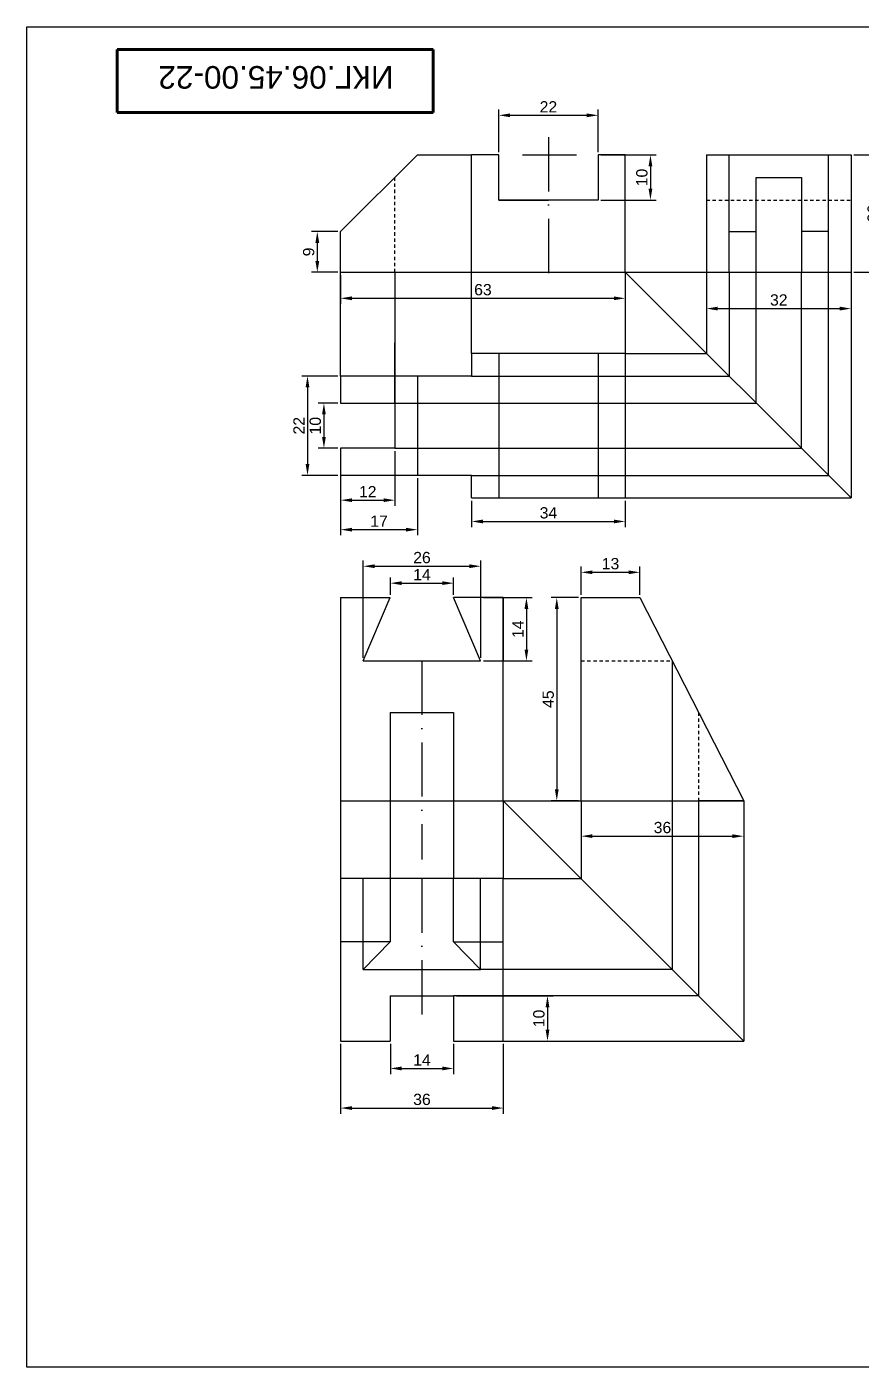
# Model space of a CAD drawing. Header units: millimetres. Extents: x 3980 to 4400, y 1956 to 2253.
# Drawn here: x 3980.2 to 4164.9, y 1956.5 to 2253.5 of the extents above; entities that cross this region are included whole.
import ezdxf
from ezdxf.enums import TextEntityAlignment as Align

# ---------------------------------------------------------------- set-up
doc = ezdxf.new("R2010")
doc.units = ezdxf.units.MM
doc.linetypes.add('ACAD_ISO10W100', pattern=[18, 12, -3, 0, -3])
doc.linetypes.add('JIS_02_0.7', pattern=[1.35, 0.75, -0.6])
doc.layers.add('контур', color=7, linetype='Continuous', lineweight=30)
for name, color, linetype in [('оси', 210, 'ACAD_ISO10W100'), ('проекционные', 50, 'Continuous'), ('размеры', 70, 'Continuous'), ('штриховые', 7, 'JIS_02_0.7')]:
    doc.layers.add(name, color=color, linetype=linetype)
doc.styles.add('GOST-2.304_Type-B', font='GOST Common.ttf')
doc.styles.get("Standard").update_dxf_attribs({"font": 'arial.ttf'})
doc.dimstyles.new('ISO-25', dxfattribs={"dimtxt": 2.5, "dimasz": 2.5, "dimexe": 1.25, "dimexo": 0.625, "dimtad": 1, "dimtxsty": 'Standard', "dimcen": 2.5, "dimadec": 0, "dimazin": 0, "dimtfac": 1, "dimtmove": 0, "dimatfit": 3, "dimfxl": 1, "dimarcsym": 0})

# ---------------------------------------------------------------- blocks, each defined once
blk = doc.blocks.new('*D3')
at = {"layer": 'Defpoints', "color": 0, "transparency": 16777216}
for p in [(4049.66, 2208.1), (4044.49, 2199.1), (4049.66, 2199.1)]:
    blk.add_point(p, dxfattribs=at)
at = {"layer": 'размеры', "color": 0, "lineweight": -2, "transparency": 16777216}
for p, q in [((4049.03, 2208.1), (4043.24, 2208.1)), ((4044.49, 2205.6), (4044.49, 2201.6)), ((4049.03, 2199.1), (4043.24, 2199.1))]:
    blk.add_line(p, q, dxfattribs=at)
at = {"layer": 'размеры', "color": 0, "transparency": 16777216}
for points in [[(4044.07, 2205.6), (4044.91, 2205.6), (4044.49, 2208.1)], [(4044.07, 2201.6), (4044.91, 2201.6), (4044.49, 2199.1)]]:
    blk.add_solid(points, dxfattribs=at)
at = {"layer": 'размеры', "color": 0, "transparency": 16777216, "insert": (4042.59, 2203.6), "char_height": 2.5, "attachment_point": 5, "rotation": 90}
blk.add_mtext('9', dxfattribs=at)
blk = doc.blocks.new('*D4')
at = {"layer": 'Defpoints', "color": 0, "transparency": 16777216}
for p in [(4049.66, 2199.1), (4112.66, 2199.1), (4112.66, 2193.33)]:
    blk.add_point(p, dxfattribs=at)
at = {"layer": 'размеры', "color": 0, "lineweight": -2, "transparency": 16777216}
for p, q in [((4049.66, 2198.48), (4049.66, 2192.08)), ((4112.66, 2198.48), (4112.66, 2192.08)), ((4052.16, 2193.33), (4110.16, 2193.33))]:
    blk.add_line(p, q, dxfattribs=at)
at = {"layer": 'размеры', "color": 0, "transparency": 16777216}
for points in [[(4052.16, 2193.75), (4052.16, 2192.91), (4049.66, 2193.33)], [(4110.16, 2193.75), (4110.16, 2192.91), (4112.66, 2193.33)]]:
    blk.add_solid(points, dxfattribs=at)
at = {"layer": 'размеры', "color": 0, "transparency": 16777216, "insert": (4081.16, 2195.23), "char_height": 2.5, "attachment_point": 5}
blk.add_mtext('63', dxfattribs=at)
blk = doc.blocks.new('*D5')
at = {"layer": 'Defpoints', "color": 0, "transparency": 16777216}
for p in [(4106.66, 2233.88), (4084.66, 2225.1), (4106.66, 2225.1)]:
    blk.add_point(p, dxfattribs=at)
at = {"layer": 'размеры', "color": 0, "lineweight": -2, "transparency": 16777216}
for p, q in [((4084.66, 2225.73), (4084.66, 2235.13)), ((4087.16, 2233.88), (4104.16, 2233.88)), ((4106.66, 2225.73), (4106.66, 2235.13))]:
    blk.add_line(p, q, dxfattribs=at)
at = {"layer": 'размеры', "color": 0, "transparency": 16777216}
for points in [[(4087.16, 2234.29), (4087.16, 2233.46), (4084.66, 2233.88)], [(4104.16, 2234.29), (4104.16, 2233.46), (4106.66, 2233.88)]]:
    blk.add_solid(points, dxfattribs=at)
at = {"layer": 'размеры', "color": 0, "transparency": 16777216, "insert": (4095.66, 2235.76), "char_height": 2.5, "attachment_point": 5}
blk.add_mtext('22', dxfattribs=at)
blk = doc.blocks.new('*D6')
at = {"layer": 'Defpoints', "color": 0, "transparency": 16777216}
for p in [(4106.66, 2225.1), (4106.66, 2215.1), (4118.25, 2215.1)]:
    blk.add_point(p, dxfattribs=at)
at = {"layer": 'размеры', "color": 0, "lineweight": -2, "transparency": 16777216}
for p, q in [((4107.28, 2225.1), (4119.5, 2225.1)), ((4118.25, 2222.6), (4118.25, 2217.6)), ((4107.28, 2215.1), (4119.5, 2215.1))]:
    blk.add_line(p, q, dxfattribs=at)
at = {"layer": 'размеры', "color": 0, "transparency": 16777216}
for points in [[(4117.83, 2222.6), (4118.66, 2222.6), (4118.25, 2225.1)], [(4117.83, 2217.6), (4118.66, 2217.6), (4118.25, 2215.1)]]:
    blk.add_solid(points, dxfattribs=at)
at = {"layer": 'размеры', "color": 0, "transparency": 16777216, "insert": (4116.35, 2220.1), "char_height": 2.5, "attachment_point": 5, "rotation": 90}
blk.add_mtext('10', dxfattribs=at)
blk = doc.blocks.new('*D7')
at = {"layer": 'Defpoints', "color": 0, "transparency": 16777216}
for p in [(4162.66, 2225.1), (4162.66, 2199.1), (4169.47, 2199.1)]:
    blk.add_point(p, dxfattribs=at)
at = {"layer": 'размеры', "color": 0, "lineweight": -2, "transparency": 16777216}
for p, q in [((4163.28, 2225.1), (4170.72, 2225.1)), ((4169.47, 2222.6), (4169.47, 2201.6)), ((4163.28, 2199.1), (4170.72, 2199.1))]:
    blk.add_line(p, q, dxfattribs=at)
at = {"layer": 'размеры', "color": 0, "transparency": 16777216}
for points in [[(4169.06, 2222.6), (4169.89, 2222.6), (4169.47, 2225.1)], [(4169.06, 2201.6), (4169.89, 2201.6), (4169.47, 2199.1)]]:
    blk.add_solid(points, dxfattribs=at)
at = {"layer": 'размеры', "color": 0, "transparency": 16777216, "insert": (4167.57, 2212.1), "char_height": 2.5, "attachment_point": 5, "rotation": 90}
blk.add_mtext('26', dxfattribs=at)
blk = doc.blocks.new('*D8')
at = {"layer": 'Defpoints', "color": 0, "transparency": 16777216}
for p in [(4130.66, 2199.1), (4162.66, 2199.1), (4162.66, 2191.05)]:
    blk.add_point(p, dxfattribs=at)
at = {"layer": 'размеры', "color": 0, "lineweight": -2, "transparency": 16777216}
for p, q in [((4130.66, 2198.48), (4130.66, 2189.8)), ((4162.66, 2198.48), (4162.66, 2189.8)), ((4133.16, 2191.05), (4160.16, 2191.05))]:
    blk.add_line(p, q, dxfattribs=at)
at = {"layer": 'размеры', "color": 0, "transparency": 16777216}
for points in [[(4133.16, 2191.47), (4133.16, 2190.63), (4130.66, 2191.05)], [(4160.16, 2191.47), (4160.16, 2190.63), (4162.66, 2191.05)]]:
    blk.add_solid(points, dxfattribs=at)
at = {"layer": 'размеры', "color": 0, "transparency": 16777216, "insert": (4146.66, 2192.95), "char_height": 2.5, "attachment_point": 5}
blk.add_mtext('32', dxfattribs=at)
blk = doc.blocks.new('*D9')
at = {"layer": 'Defpoints', "color": 0, "transparency": 16777216}
for p in [(4049.66, 2170.1), (4045.95, 2160.1), (4049.66, 2160.1)]:
    blk.add_point(p, dxfattribs=at)
at = {"layer": 'размеры', "color": 0, "lineweight": -2, "transparency": 16777216}
for p, q in [((4049.03, 2170.1), (4044.7, 2170.1)), ((4045.95, 2167.6), (4045.95, 2162.6)), ((4049.03, 2160.1), (4044.7, 2160.1))]:
    blk.add_line(p, q, dxfattribs=at)
at = {"layer": 'размеры', "color": 0, "transparency": 16777216}
for points in [[(4045.54, 2167.6), (4046.37, 2167.6), (4045.95, 2170.1)], [(4045.54, 2162.6), (4046.37, 2162.6), (4045.95, 2160.1)]]:
    blk.add_solid(points, dxfattribs=at)
at = {"layer": 'размеры', "color": 0, "transparency": 16777216, "insert": (4044.05, 2165.1), "char_height": 2.5, "attachment_point": 5, "rotation": 90}
blk.add_mtext('10', dxfattribs=at)
blk = doc.blocks.new('*D10')
at = {"layer": 'Defpoints', "color": 0, "transparency": 16777216}
for p in [(4049.66, 2176.1), (4042.32, 2154.1), (4049.66, 2154.1)]:
    blk.add_point(p, dxfattribs=at)
at = {"layer": 'размеры', "color": 0, "lineweight": -2, "transparency": 16777216}
for p, q in [((4049.03, 2176.1), (4041.07, 2176.1)), ((4042.32, 2173.6), (4042.32, 2156.6)), ((4049.03, 2154.1), (4041.07, 2154.1))]:
    blk.add_line(p, q, dxfattribs=at)
at = {"layer": 'размеры', "color": 0, "transparency": 16777216}
for points in [[(4041.9, 2173.6), (4042.74, 2173.6), (4042.32, 2176.1)], [(4041.9, 2156.6), (4042.74, 2156.6), (4042.32, 2154.1)]]:
    blk.add_solid(points, dxfattribs=at)
at = {"layer": 'размеры', "color": 0, "transparency": 16777216, "insert": (4040.44, 2165.1), "char_height": 2.5, "attachment_point": 5, "rotation": 90}
blk.add_mtext('22', dxfattribs=at)
blk = doc.blocks.new('*D11')
at = {"layer": 'Defpoints', "color": 0, "transparency": 16777216}
for p in [(4049.66, 2160.1), (4061.66, 2160.1), (4061.66, 2148.6)]:
    blk.add_point(p, dxfattribs=at)
at = {"layer": 'размеры', "color": 0, "lineweight": -2, "transparency": 16777216}
for p, q in [((4049.66, 2159.48), (4049.66, 2147.35)), ((4061.66, 2159.48), (4061.66, 2147.35)), ((4052.16, 2148.6), (4059.16, 2148.6))]:
    blk.add_line(p, q, dxfattribs=at)
at = {"layer": 'размеры', "color": 0, "transparency": 16777216}
for points in [[(4052.16, 2149.01), (4052.16, 2148.18), (4049.66, 2148.6)], [(4059.16, 2149.01), (4059.16, 2148.18), (4061.66, 2148.6)]]:
    blk.add_solid(points, dxfattribs=at)
at = {"layer": 'размеры', "color": 0, "transparency": 16777216, "insert": (4055.66, 2150.48), "char_height": 2.5, "attachment_point": 5}
blk.add_mtext('12', dxfattribs=at)
blk = doc.blocks.new('*D12')
at = {"layer": 'Defpoints', "color": 0, "transparency": 16777216}
for p in [(4049.66, 2154.1), (4066.66, 2154.1), (4066.66, 2142.07)]:
    blk.add_point(p, dxfattribs=at)
at = {"layer": 'размеры', "color": 0, "lineweight": -2, "transparency": 16777216}
for p, q in [((4049.66, 2153.48), (4049.66, 2140.82)), ((4066.66, 2153.48), (4066.66, 2140.82)), ((4052.16, 2142.07), (4064.16, 2142.07))]:
    blk.add_line(p, q, dxfattribs=at)
at = {"layer": 'размеры', "color": 0, "transparency": 16777216}
for points in [[(4052.16, 2142.48), (4052.16, 2141.65), (4049.66, 2142.07)], [(4064.16, 2142.48), (4064.16, 2141.65), (4066.66, 2142.07)]]:
    blk.add_solid(points, dxfattribs=at)
at = {"layer": 'размеры', "color": 0, "transparency": 16777216, "insert": (4058.16, 2143.95), "char_height": 2.5, "attachment_point": 5}
blk.add_mtext('17', dxfattribs=at)
blk = doc.blocks.new('*D13')
at = {"layer": 'Defpoints', "color": 0, "transparency": 16777216}
for p in [(4078.66, 2149.1), (4112.66, 2149.1), (4112.66, 2143.88)]:
    blk.add_point(p, dxfattribs=at)
at = {"layer": 'размеры', "color": 0, "lineweight": -2, "transparency": 16777216}
for p, q in [((4078.66, 2148.48), (4078.66, 2142.63)), ((4112.66, 2148.48), (4112.66, 2142.63)), ((4081.16, 2143.88), (4110.16, 2143.88))]:
    blk.add_line(p, q, dxfattribs=at)
at = {"layer": 'размеры', "color": 0, "transparency": 16777216}
for points in [[(4081.16, 2144.3), (4081.16, 2143.46), (4078.66, 2143.88)], [(4110.16, 2144.3), (4110.16, 2143.46), (4112.66, 2143.88)]]:
    blk.add_solid(points, dxfattribs=at)
at = {"layer": 'размеры', "color": 0, "transparency": 16777216, "insert": (4095.66, 2145.78), "char_height": 2.5, "attachment_point": 5}
blk.add_mtext('34', dxfattribs=at)
blk = doc.blocks.new('*D21')
at = {"layer": 'Defpoints', "color": 0, "transparency": 16777216}
for p in [(4080.66, 2133.96), (4054.66, 2113.01), (4080.66, 2113.01)]:
    blk.add_point(p, dxfattribs=at)
at = {"layer": 'размеры', "color": 0, "lineweight": -2, "transparency": 16777216}
for p, q in [((4054.66, 2113.64), (4054.66, 2135.21)), ((4057.16, 2133.96), (4078.16, 2133.96)), ((4080.66, 2113.64), (4080.66, 2135.21))]:
    blk.add_line(p, q, dxfattribs=at)
at = {"layer": 'размеры', "color": 0, "transparency": 16777216}
for points in [[(4057.16, 2134.38), (4057.16, 2133.55), (4054.66, 2133.96)], [(4078.16, 2134.38), (4078.16, 2133.55), (4080.66, 2133.96)]]:
    blk.add_solid(points, dxfattribs=at)
at = {"layer": 'размеры', "color": 0, "transparency": 16777216, "insert": (4067.66, 2135.87), "char_height": 2.5, "attachment_point": 5}
blk.add_mtext('26', dxfattribs=at)
blk = doc.blocks.new('*D22')
at = {"layer": 'Defpoints', "color": 0, "transparency": 16777216}
for p in [(4074.66, 2130.21), (4060.66, 2127.01), (4074.66, 2127.01)]:
    blk.add_point(p, dxfattribs=at)
at = {"layer": 'размеры', "color": 0, "lineweight": -2, "transparency": 16777216}
for p, q in [((4060.66, 2127.64), (4060.66, 2131.46)), ((4063.16, 2130.21), (4072.16, 2130.21)), ((4074.66, 2127.64), (4074.66, 2131.46))]:
    blk.add_line(p, q, dxfattribs=at)
at = {"layer": 'размеры', "color": 0, "transparency": 16777216}
for points in [[(4063.16, 2130.63), (4063.16, 2129.8), (4060.66, 2130.21)], [(4072.16, 2130.63), (4072.16, 2129.8), (4074.66, 2130.21)]]:
    blk.add_solid(points, dxfattribs=at)
at = {"layer": 'размеры', "color": 0, "transparency": 16777216, "insert": (4067.66, 2132.09), "char_height": 2.5, "attachment_point": 5}
blk.add_mtext('14', dxfattribs=at)
blk = doc.blocks.new('*D23')
at = {"layer": 'Defpoints', "color": 0, "transparency": 16777216}
for p in [(4080.66, 2127.01), (4080.66, 2113.01), (4090.79, 2113.01)]:
    blk.add_point(p, dxfattribs=at)
at = {"layer": 'размеры', "color": 0, "lineweight": -2, "transparency": 16777216}
for p, q in [((4081.28, 2127.01), (4092.04, 2127.01)), ((4090.79, 2124.51), (4090.79, 2115.51)), ((4081.28, 2113.01), (4092.04, 2113.01))]:
    blk.add_line(p, q, dxfattribs=at)
at = {"layer": 'размеры', "color": 0, "transparency": 16777216}
for points in [[(4090.37, 2124.51), (4091.21, 2124.51), (4090.79, 2127.01)], [(4090.37, 2115.51), (4091.21, 2115.51), (4090.79, 2113.01)]]:
    blk.add_solid(points, dxfattribs=at)
at = {"layer": 'размеры', "color": 0, "transparency": 16777216, "insert": (4088.91, 2120.01), "char_height": 2.5, "attachment_point": 5, "rotation": 90}
blk.add_mtext('14', dxfattribs=at)
blk = doc.blocks.new('*D24')
at = {"layer": 'Defpoints', "color": 0, "transparency": 16777216}
for p in [(4115.91, 2132.62), (4102.91, 2127.01), (4115.91, 2127.01)]:
    blk.add_point(p, dxfattribs=at)
at = {"layer": 'размеры', "color": 0, "lineweight": -2, "transparency": 16777216}
for p, q in [((4102.91, 2127.64), (4102.91, 2133.87)), ((4105.41, 2132.62), (4113.41, 2132.62)), ((4115.91, 2127.64), (4115.91, 2133.87))]:
    blk.add_line(p, q, dxfattribs=at)
at = {"layer": 'размеры', "color": 0, "transparency": 16777216}
for points in [[(4105.41, 2133.03), (4105.41, 2132.2), (4102.91, 2132.62)], [(4113.41, 2133.03), (4113.41, 2132.2), (4115.91, 2132.62)]]:
    blk.add_solid(points, dxfattribs=at)
at = {"layer": 'размеры', "color": 0, "transparency": 16777216, "insert": (4109.41, 2134.52), "char_height": 2.5, "attachment_point": 5}
blk.add_mtext('13', dxfattribs=at)
blk = doc.blocks.new('*D25')
at = {"layer": 'Defpoints', "color": 0, "transparency": 16777216}
for p in [(4102.91, 2082.01), (4138.91, 2082.01), (4138.91, 2074.15)]:
    blk.add_point(p, dxfattribs=at)
at = {"layer": 'размеры', "color": 0, "lineweight": -2, "transparency": 16777216}
for p, q in [((4102.91, 2081.39), (4102.91, 2072.9)), ((4138.91, 2081.39), (4138.91, 2072.9)), ((4105.41, 2074.15), (4136.41, 2074.15))]:
    blk.add_line(p, q, dxfattribs=at)
at = {"layer": 'размеры', "color": 0, "transparency": 16777216}
for points in [[(4105.41, 2074.57), (4105.41, 2073.74), (4102.91, 2074.15)], [(4136.41, 2074.57), (4136.41, 2073.74), (4138.91, 2074.15)]]:
    blk.add_solid(points, dxfattribs=at)
at = {"layer": 'размеры', "color": 0, "transparency": 16777216, "insert": (4120.91, 2076.05), "char_height": 2.5, "attachment_point": 5}
blk.add_mtext('36', dxfattribs=at)
blk = doc.blocks.new('*D26')
at = {"layer": 'Defpoints', "color": 0, "transparency": 16777216}
for p in [(4102.91, 2127.01), (4097.51, 2082.01), (4102.91, 2082.01)]:
    blk.add_point(p, dxfattribs=at)
at = {"layer": 'размеры', "color": 0, "lineweight": -2, "transparency": 16777216}
for p, q in [((4102.29, 2127.01), (4096.26, 2127.01)), ((4097.51, 2124.51), (4097.51, 2084.51)), ((4102.29, 2082.01), (4096.26, 2082.01))]:
    blk.add_line(p, q, dxfattribs=at)
at = {"layer": 'размеры', "color": 0, "transparency": 16777216}
for points in [[(4097.1, 2124.51), (4097.93, 2124.51), (4097.51, 2127.01)], [(4097.1, 2084.51), (4097.93, 2084.51), (4097.51, 2082.01)]]:
    blk.add_solid(points, dxfattribs=at)
at = {"layer": 'размеры', "color": 0, "transparency": 16777216, "insert": (4095.62, 2104.51), "char_height": 2.5, "attachment_point": 5, "rotation": 90}
blk.add_mtext('45', dxfattribs=at)
blk = doc.blocks.new('*D27')
at = {"layer": 'Defpoints', "color": 0, "transparency": 16777216}
for p in [(4074.66, 2038.76), (4074.66, 2028.76), (4095.45, 2028.76)]:
    blk.add_point(p, dxfattribs=at)
at = {"layer": 'размеры', "color": 0, "lineweight": -2, "transparency": 16777216}
for p, q in [((4075.28, 2038.76), (4096.7, 2038.76)), ((4095.45, 2036.26), (4095.45, 2031.26)), ((4075.28, 2028.76), (4096.7, 2028.76))]:
    blk.add_line(p, q, dxfattribs=at)
at = {"layer": 'размеры', "color": 0, "transparency": 16777216}
for points in [[(4095.04, 2036.26), (4095.87, 2036.26), (4095.45, 2038.76)], [(4095.04, 2031.26), (4095.87, 2031.26), (4095.45, 2028.76)]]:
    blk.add_solid(points, dxfattribs=at)
at = {"layer": 'размеры', "color": 0, "transparency": 16777216, "insert": (4093.55, 2033.76), "char_height": 2.5, "attachment_point": 5, "rotation": 90}
blk.add_mtext('10', dxfattribs=at)
blk = doc.blocks.new('*D28')
at = {"layer": 'Defpoints', "color": 0, "transparency": 16777216}
for p in [(4060.66, 2028.76), (4074.66, 2028.76), (4074.66, 2022.68)]:
    blk.add_point(p, dxfattribs=at)
at = {"layer": 'размеры', "color": 0, "lineweight": -2, "transparency": 16777216}
for p, q in [((4060.66, 2028.13), (4060.66, 2021.43)), ((4074.66, 2028.13), (4074.66, 2021.43)), ((4063.16, 2022.68), (4072.16, 2022.68))]:
    blk.add_line(p, q, dxfattribs=at)
at = {"layer": 'размеры', "color": 0, "transparency": 16777216}
for points in [[(4063.16, 2023.1), (4063.16, 2022.26), (4060.66, 2022.68)], [(4072.16, 2023.1), (4072.16, 2022.26), (4074.66, 2022.68)]]:
    blk.add_solid(points, dxfattribs=at)
at = {"layer": 'размеры', "color": 0, "transparency": 16777216, "insert": (4067.66, 2024.56), "char_height": 2.5, "attachment_point": 5}
blk.add_mtext('14', dxfattribs=at)
blk = doc.blocks.new('*D29')
at = {"layer": 'Defpoints', "color": 0, "transparency": 16777216}
for p in [(4049.66, 2028.76), (4085.66, 2028.76), (4085.66, 2013.91)]:
    blk.add_point(p, dxfattribs=at)
at = {"layer": 'размеры', "color": 0, "lineweight": -2, "transparency": 16777216}
for p, q in [((4049.66, 2028.13), (4049.66, 2012.66)), ((4085.66, 2028.13), (4085.66, 2012.66)), ((4052.16, 2013.91), (4083.16, 2013.91))]:
    blk.add_line(p, q, dxfattribs=at)
at = {"layer": 'размеры', "color": 0, "transparency": 16777216}
for points in [[(4052.16, 2014.33), (4052.16, 2013.49), (4049.66, 2013.91)], [(4083.16, 2014.33), (4083.16, 2013.49), (4085.66, 2013.91)]]:
    blk.add_solid(points, dxfattribs=at)
at = {"layer": 'размеры', "color": 0, "transparency": 16777216, "insert": (4067.66, 2015.81), "char_height": 2.5, "attachment_point": 5}
blk.add_mtext('36', dxfattribs=at)
blk = doc.blocks.new('ACAD_SPDS_TB_08')
at = {"linetype": 'Continuous', "lineweight": 60}
for p, q in [((0, 0), (0, -14)), ((70, 0), (0, 0)), ((70, 0), (70, -14)), ((70, -14), (0, -14))]:
    blk.add_line(p, q, dxfattribs=at)
at = {"style": 'GOST-2.304_Type-B', "flags": 8}
blk.add_attdef('ОБОЗНАЧЕНИЕ_ДОКУМЕНТА', text='', height=5, dxfattribs=at).set_placement((35, -7), align=Align.MIDDLE_CENTER)
at = {"style": 'GOST-2.304_Type-B', "flags": 1}
blk.add_attdef('ИДЕНТИФИКАТОР_НАДПИСИ', (-0.4, -20.95), '', height=2.5, dxfattribs=at)

msp = doc.modelspace()

# ---------------------------------------------------------------- linework, layer by layer
for p, q in [((4112.656, 2225.103), (4106.656, 2225.103)), ((4049.656, 2160.103), (4049.656, 2154.103)), ((4054.656, 2113.011), (4054.656, 2113.011)), ((4138.912, 2082.011), (4138.912, 2082.011)), ((4102.912, 2064.755), (4102.912, 2064.755)), ((4074.656, 2028.755), (4085.656, 2028.755))]:
    msp.add_line(p, q)
msp.add_lwpolyline([(3980.176, 1956.489), (3980.176, 2253.489), (4400.176, 2253.489), (4400.176, 1956.489), (3980.176, 1956.489)])
at = {"layer": 'контур'}
for p, q in [((4049.656, 2208.103), (4066.656, 2225.103)), ((4066.656, 2225.103), (4078.656, 2225.103)), ((4084.656, 2225.103), (4078.656, 2225.103)), ((4078.656, 2199.103), (4078.656, 2225.103)), ((4084.656, 2215.103), (4084.656, 2225.103)), ((4106.656, 2225.103), (4106.656, 2215.103)), ((4112.656, 2199.103), (4112.656, 2225.103)), ((4130.656, 2225.103), (4162.656, 2225.103)), ((4130.656, 2225.103), (4130.656, 2199.103)), ((4135.656, 2199.103), (4135.656, 2225.103)), ((4157.656, 2199.103), (4157.656, 2225.103)), ((4162.656, 2225.103), (4162.656, 2199.103)), ((4141.656, 2220.103), (4151.656, 2220.103)), ((4141.656, 2199.103), (4141.656, 2220.103)), ((4141.656, 2220.103), (4151.656, 2220.103)), ((4151.656, 2220.103), (4151.656, 2199.103)), ((4106.656, 2215.103), (4084.656, 2215.103)), ((4084.656, 2215.103), (4095.656, 2215.103)), ((4049.656, 2199.103), (4049.656, 2208.103)), ((4135.656, 2208.103), (4141.656, 2208.103)), ((4157.656, 2208.103), (4151.656, 2208.103)), ((4049.656, 2199.103), (4112.656, 2199.103)), ((4049.656, 2199.103), (4066.656, 2199.103)), ((4130.656, 2199.103), (4162.656, 2199.103)), ((4112.656, 2181.103), (4078.656, 2181.103)), ((4078.656, 2181.103), (4078.656, 2176.103)), ((4084.656, 2181.103), (4084.656, 2149.103)), ((4106.656, 2181.103), (4106.656, 2149.103)), ((4112.656, 2181.103), (4112.656, 2149.103)), ((4078.656, 2176.103), (4049.656, 2176.103)), ((4049.656, 2176.103), (4049.656, 2170.103)), ((4066.656, 2176.103), (4066.656, 2154.103)), ((4049.656, 2170.103), (4061.656, 2170.103)), ((4061.656, 2170.103), (4061.656, 2160.103)), ((4061.656, 2160.103), (4049.656, 2160.103)), ((4078.656, 2154.103), (4049.656, 2154.103)), ((4078.656, 2149.103), (4078.656, 2154.103)), ((4078.656, 2149.103), (4112.656, 2149.103)), ((4049.656, 2127.011), (4049.656, 2082.011)), ((4049.656, 2127.011), (4060.656, 2127.011)), ((4054.656, 2113.011), (4060.656, 2127.011)), ((4085.656, 2127.011), (4074.656, 2127.011)), ((4080.656, 2113.011), (4074.656, 2127.011)), ((4085.656, 2082.011), (4085.656, 2127.011)), ((4085.656, 2127.011), (4085.656, 2113.011)), ((4102.912, 2082.011), (4102.912, 2127.011)), ((4102.912, 2127.011), (4115.912, 2127.011)), ((4115.912, 2127.011), (4138.912, 2082.011)), ((4054.656, 2113.011), (4080.656, 2113.011)), ((4054.656, 2113.011), (4067.656, 2113.011)), ((4060.656, 2101.576), (4074.656, 2101.576)), ((4060.656, 2101.576), (4060.656, 2082.011)), ((4074.656, 2101.576), (4074.656, 2082.011)), ((4049.656, 2082.011), (4085.656, 2082.011)), ((4049.656, 2082.011), (4060.656, 2082.011)), ((4102.912, 2082.011), (4138.912, 2082.011)), ((4138.912, 2082.011), (4128.912, 2082.011)), ((4128.912, 2082.011), (4138.912, 2082.011)), ((4049.656, 2064.755), (4049.656, 2028.755)), ((4085.656, 2064.755), (4049.656, 2064.755)), ((4054.656, 2044.6), (4054.656, 2064.755)), ((4060.656, 2064.755), (4060.656, 2050.755)), ((4074.656, 2050.755), (4074.656, 2064.755)), ((4080.656, 2044.6), (4080.656, 2064.755)), ((4085.656, 2028.755), (4085.656, 2064.755)), ((4060.656, 2050.755), (4049.656, 2050.755)), ((4054.656, 2044.6), (4060.656, 2050.755)), ((4080.656, 2044.6), (4074.656, 2050.755)), ((4074.656, 2050.755), (4085.656, 2050.755)), ((4054.656, 2044.6), (4080.656, 2044.6)), ((4060.656, 2038.755), (4060.656, 2028.755)), ((4060.656, 2038.755), (4074.656, 2038.755)), ((4074.656, 2038.755), (4074.656, 2028.755)), ((4049.656, 2028.755), (4060.656, 2028.755))]:
    msp.add_line(p, q, dxfattribs=at)
at = {"layer": 'оси'}
for p, q in [((4095.656, 2229.012), (4095.656, 2196.366)), ((4089.898, 2225.103), (4103.536, 2225.103)), ((4067.656, 2113.011), (4067.656, 2068.974)), ((4067.656, 2064.755), (4067.656, 2032.469))]:
    msp.add_line(p, q, dxfattribs=at)
at = {"layer": 'проекционные'}
for p, q in [((4049.656, 2176.103), (4049.656, 2199.103)), ((4061.656, 2199.103), (4061.656, 2170.103)), ((4078.656, 2181.103), (4078.656, 2199.103)), ((4112.656, 2199.103), (4162.656, 2149.103)), ((4112.656, 2199.103), (4130.656, 2199.103)), ((4112.656, 2199.103), (4112.656, 2181.103)), ((4130.656, 2199.103), (4130.656, 2181.103)), ((4135.656, 2199.103), (4135.656, 2176.103)), ((4141.656, 2170.103), (4141.656, 2199.103)), ((4151.656, 2160.103), (4151.656, 2199.103)), ((4157.656, 2154.103), (4157.656, 2199.103)), ((4162.656, 2199.103), (4162.656, 2149.103)), ((4061.656, 2170.103), (4061.656, 2183.43)), ((4112.656, 2181.103), (4130.656, 2181.103)), ((4078.656, 2176.103), (4135.656, 2176.103)), ((4061.656, 2170.103), (4141.656, 2170.103)), ((4061.656, 2160.103), (4151.656, 2160.103)), ((4078.656, 2154.103), (4157.656, 2154.103)), ((4112.656, 2149.103), (4162.656, 2149.103)), ((4123.067, 2113.011), (4123.067, 2044.6)), ((4049.656, 2082.011), (4049.656, 2064.755)), ((4060.656, 2082.011), (4060.656, 2064.755)), ((4074.656, 2082.011), (4074.656, 2064.755)), ((4085.656, 2082.011), (4138.912, 2028.755)), ((4085.656, 2082.011), (4102.912, 2082.011)), ((4085.656, 2082.011), (4085.656, 2064.755)), ((4102.912, 2082.011), (4102.912, 2064.755)), ((4128.912, 2082.011), (4128.912, 2038.755)), ((4138.912, 2082.011), (4138.912, 2028.755)), ((4085.656, 2064.755), (4102.912, 2064.755)), ((4123.067, 2044.6), (4080.656, 2044.6)), ((4128.912, 2038.755), (4074.656, 2038.755)), ((4085.656, 2028.755), (4138.912, 2028.755))]:
    msp.add_line(p, q, dxfattribs=at)
at = {"layer": 'штриховые'}
for p, q in [((4061.656, 2199.103), (4061.656, 2220.103)), ((4130.656, 2215.103), (4162.656, 2215.103)), ((4102.912, 2113.011), (4123.067, 2113.011)), ((4128.912, 2101.576), (4128.912, 2082.011))]:
    msp.add_line(p, q, dxfattribs=at)

# ---------------------------------------------------------------- block references
msp.add_blockref('ACAD_SPDS_TB_08', (4000.176, 2248.489))

# ---------------------------------------------------------------- texts
at = {"insert": (4035.341, 2242.326), "char_height": 5, "attachment_point": 5, "rotation": 180}
msp.add_mtext_dynamic_manual_height_columns('ИКГ.06.45.00-22', width=70, gutter_width=12.5, heights=[0], dxfattribs=at)

# ---------------------------------------------------------------- dimensions: what is measured, and where the dimension line sits
at = {"layer": 'размеры'}
for base, p1, p2, picture, middle in [((4106.656, 2233.875), (4084.656, 2225.103), (4106.656, 2225.103), '*D5', (4095.656, 2235.755)), ((4112.656, 2193.33), (4049.656, 2199.103), (4112.656, 2199.103), '*D4', (4081.156, 2195.232)), ((4162.656, 2191.051), (4130.656, 2199.103), (4162.656, 2199.103), '*D8', (4146.656, 2192.953)), ((4061.656, 2148.597), (4049.656, 2160.103), (4061.656, 2160.103), '*D11', (4055.656, 2150.477)), ((4066.656, 2142.065), (4049.656, 2154.103), (4066.656, 2154.103), '*D12', (4058.156, 2143.945)), ((4112.656, 2143.879), (4078.656, 2149.103), (4112.656, 2149.103), '*D13', (4095.656, 2145.782)), ((4080.656, 2133.965), (4054.656, 2113.011), (4080.656, 2113.011), '*D21', (4067.656, 2135.866)), ((4115.912, 2132.617), (4102.912, 2127.011), (4115.912, 2127.011), '*D24', (4109.412, 2134.52)), ((4074.656, 2130.215), (4060.656, 2127.011), (4074.656, 2127.011), '*D22', (4067.656, 2132.095)), ((4138.912, 2074.152), (4102.912, 2082.011), (4138.912, 2082.011), '*D25', (4120.912, 2076.055)), ((4085.656, 2013.909), (4049.656, 2028.755), (4085.656, 2028.755), '*D29', (4067.656, 2015.811)), ((4074.656, 2022.678), (4060.656, 2028.755), (4074.656, 2028.755), '*D28', (4067.656, 2024.559))]:
    dim = msp.add_linear_dim(base=base, p1=p1, p2=p2, dimstyle='ISO-25', dxfattribs=at)
    dim.commit()
    dim.dimension.update_dxf_attribs({"geometry": picture, "text_midpoint": middle})
for base, p1, p2, picture, middle in [((4118.247, 2215.103), (4106.656, 2225.103), (4106.656, 2215.103), '*D6', (4116.346, 2220.103)), ((4169.472, 2199.103), (4162.656, 2225.103), (4162.656, 2199.103), '*D7', (4167.57, 2212.103)), ((4044.488, 2199.103), (4049.656, 2208.103), (4049.656, 2199.103), '*D3', (4042.587, 2203.603)), ((4042.319, 2154.103), (4049.656, 2176.103), (4049.656, 2154.103), '*D10', (4040.439, 2165.103)), ((4045.952, 2160.103), (4049.656, 2170.103), (4049.656, 2160.103), '*D9', (4044.05, 2165.103)), ((4090.791, 2113.011), (4080.656, 2127.011), (4080.656, 2113.011), '*D23', (4088.911, 2120.011)), ((4097.513, 2082.011), (4102.912, 2127.011), (4102.912, 2082.011), '*D26', (4095.616, 2104.511)), ((4095.455, 2028.755), (4074.656, 2038.755), (4074.656, 2028.755), '*D27', (4093.553, 2033.755))]:
    dim = msp.add_linear_dim(base=base, p1=p1, p2=p2, angle=90, dimstyle='ISO-25', dxfattribs=at)
    dim.commit()
    dim.dimension.update_dxf_attribs({"geometry": picture, "text_midpoint": middle})

doc.saveas('drawing.dxf')
